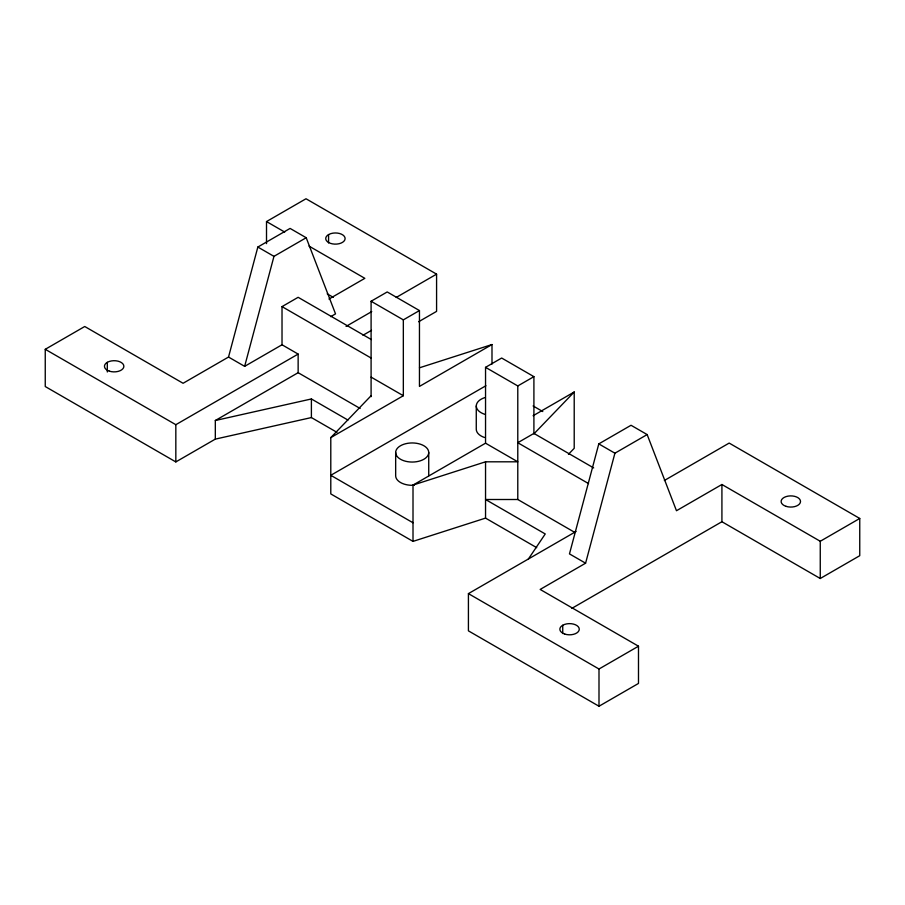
<?xml version="1.0" encoding="UTF-8"?>
<svg xmlns="http://www.w3.org/2000/svg" width="905" height="905" viewBox="0 0 905 905"><rect width="100%" height="100%" fill="white"/><g stroke="black" fill="none" stroke-linecap="round" stroke-linejoin="round"><path stroke-width="1.36" d="M336.977 432.341L311.399 417.567L215.322 439.117L175.83 461.923L45.25 386.537L45.25 349.307L84.742 326.501L183.082 383.279L228.524 357.045L257.846 247.042L290.086 228.422L306.207 237.732L335.529 313.877L330.698 316.66M228.524 357.045L244.644 366.355L273.966 256.353L306.207 237.732M647.154 434.581L631.034 425.271L598.793 443.891L569.471 553.894L585.592 563.193L614.914 453.201L647.154 434.581L676.476 510.725L721.918 484.492L820.258 541.269L859.75 518.463L859.75 555.693L820.258 578.499L721.918 521.721L571.87 608.352M528.135 559.392L545.24 533.961L485.544 499.503L517.784 499.503L574.935 532.491M536.71 547.661L485.544 518.113L413.008 541.382L330.789 493.915L330.789 437.613L371.095 395.723M533.905 433.88L574.211 392.001L574.211 448.314L568.453 454.299M266.511 243.626L266.511 221.567L306.003 198.761L436.583 274.147L436.583 311.377L418.63 321.739M244.644 366.355L282.021 344.771L282.021 306.614L298.141 297.304L371.344 339.567M328.968 299.046L364.839 278.333L309.001 246.092M371.095 396.661L371.095 301.252L387.216 291.953L419.456 310.562L419.456 386.424L491.992 344.534L491.992 364.082M45.25 349.307L175.83 424.694L298.141 354.081L298.141 372.69L215.322 420.508L215.322 439.117M346.072 326.411L371.751 311.58M396.22 297.451L436.583 274.147M362.984 335.257L371.502 330.336M371.095 301.252L403.336 319.872L419.456 310.562M330.789 437.613L403.336 395.723L403.336 319.872M413.008 541.382L413.008 485.08L485.544 443.19L485.544 367.34L501.664 358.029L533.905 376.65L533.905 433.416L593.691 467.93M485.894 385.756L330.789 475.306L413.008 522.773M485.544 367.34L517.784 385.949L533.905 376.65M533.102 415.734L574.211 392.001M533.905 433.416L517.784 442.726L588.555 483.587M585.592 563.193L540.161 589.438L638.489 646.204L638.489 683.433L598.997 706.239L468.417 630.853L468.417 593.623L576.055 531.473M664.349 480.498L729.17 443.077L859.75 518.463M468.417 593.623L598.997 669.01L638.489 646.204M419.456 367.803L491.992 344.534M413.008 485.08L485.544 461.81L517.784 461.81L485.544 443.19M215.322 420.508L311.399 398.958L347.939 420.056M266.511 221.567L284.713 232.076M257.846 247.042L273.966 256.353M533.102 405.96L542.774 411.549M598.793 443.891L614.914 453.201M327.214 293.842L333.278 297.349M282.021 306.614L371.095 358.029M371.095 377.114L403.336 395.723M282.021 344.771L298.141 354.081M298.141 372.69L360.145 408.483M820.258 541.269L820.258 578.499M721.918 484.492L721.918 521.721M598.997 669.01L598.997 706.239M562.729 625.265L562.729 633.534M517.784 385.949L517.784 499.503M485.544 461.81L485.544 518.113M476.268 405.96L476.268 429.23A16.528 9.548 0 0 0 484.537 437.5M428.732 452.5A16.528 9.548 0 0 1 403.935 460.769A16.528 9.548 0 0 1 403.935 444.231A16.528 9.548 0 0 1 428.732 452.5L428.732 475.77M395.666 452.5L395.666 475.77A16.528 9.548 0 0 0 414.354 485.227M328.572 234.599L328.572 242.868M311.399 398.958L311.399 417.567M175.83 424.694L175.83 461.923M107.31 362.339L107.31 371.989M484.537 414.23A16.528 9.548 0 0 1 484.537 397.702M564.731 634.066A9.695 5.588 0 0 0 579.268 629.224A9.695 5.588 0 0 0 564.731 624.371A9.695 5.588 0 0 0 564.731 634.066M785.993 506.325A9.695 5.588 0 0 0 800.518 501.483A9.695 5.588 0 0 0 785.993 496.63A9.695 5.588 0 0 0 785.993 506.325M328.572 242.506A9.695 5.588 0 0 0 344.782 239.995A9.695 5.588 0 0 0 332.916 233.151A9.695 5.588 0 0 0 328.572 242.506M109.324 371.141A9.695 5.588 0 0 0 123.861 366.287A9.695 5.588 0 0 0 109.324 361.446A9.695 5.588 0 0 0 109.324 371.141"/></g></svg>
